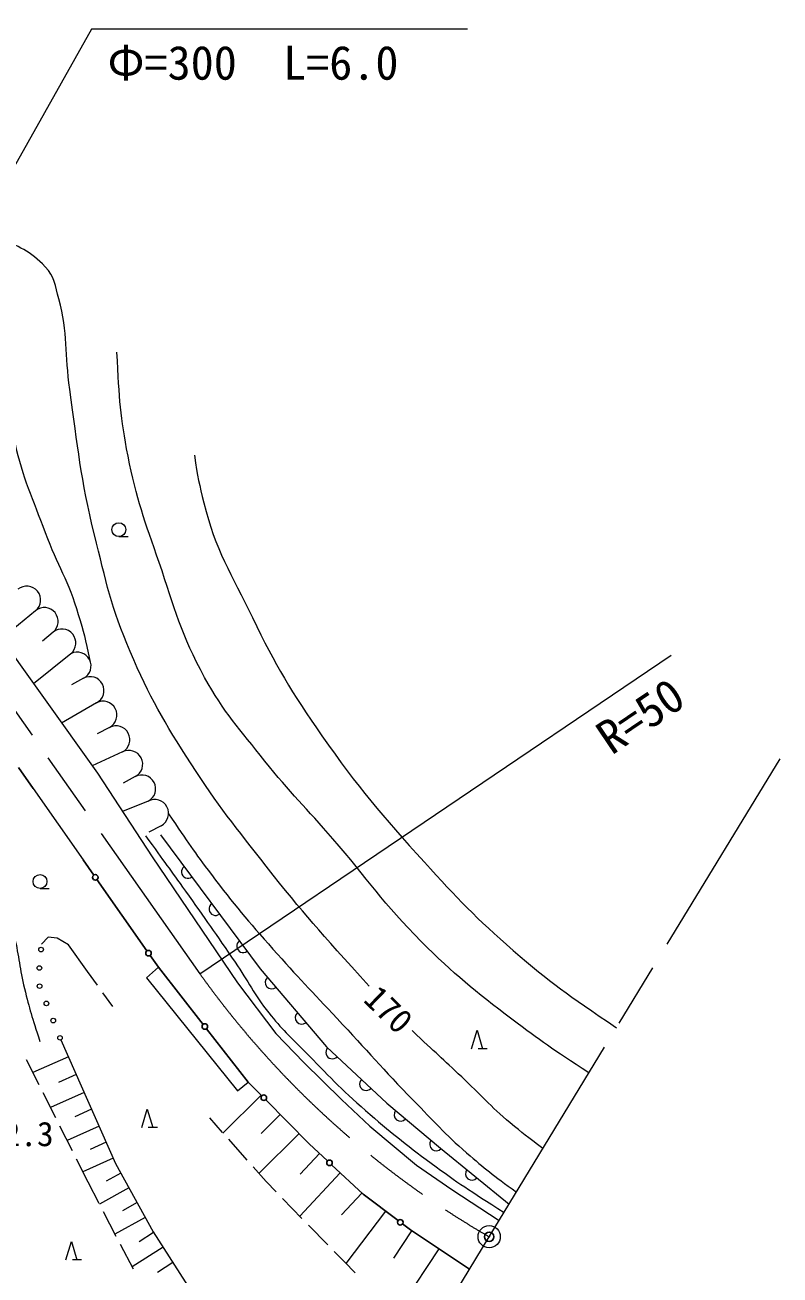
# Model space of a CAD drawing. Units: millimetres at full size, sheet at 1:1000; details may follow other scales. Extents: x 40000 to 680000, y 20000 to 380000.
# Drawn here: x 516411 to 557216, y 262689 to 330223 of the extents above; entities that cross this region are included whole.
import ezdxf
from ezdxf.enums import TextEntityAlignment as Align

# ---------------------------------------------------------------- set-up
doc = ezdxf.new("R2010")
doc.units = ezdxf.units.MM
doc.header["$LTSCALE"] = 1000
doc.header["$PDMODE"] = 32
doc.header["$PDSIZE"] = 500
doc.linetypes.add('CHAIN', pattern=[18.5, 12, -1.5, 3.5, -1.5])
for name, color, linetype, lineweight in [('M-BGD', 7, 'Continuous', 13), ('M-BMK', 2, 'CHAIN', 13), ('M-BMK-SRVR', 3, 'Continuous', 13), ('M-STR-HTXT', 7, 'Continuous', 13)]:
    doc.layers.add(name, color=color, linetype=linetype, lineweight=lineweight)
doc.layers.add('M-OTRS', color=6, linetype='Continuous')
doc.styles.add('ＭＳ ゴシック', font='')
doc.styles.get('ＭＳ ゴシック').set_extended_font_data('MS Gothic')

msp = doc.modelspace()

# ---------------------------------------------------------------- linework, layer by layer
at = {"layer": 'M-BGD'}
for p, q in [((521482, 302583), (521982, 302583)), ((516982, 298578), (515142, 297053)), ((517933, 297417), (517352, 296942)), ((518883, 296257), (516875, 294629)), ((519582, 294929), (518918, 294580)), ((520280, 293602), (518392, 292508)), ((520978, 292274), (520314, 291925)), ((521676, 290947), (520050, 290190)), ((522374, 289619), (521711, 289270)), ((516855, 288974), (519554, 285112)), ((523073, 288292), (521680, 287726)), ((523771, 286964), (523107, 286615)), ((517224, 283576), (517724, 283576)), ((517667, 280947), (517307, 280564)), ((518153, 280890), (517667, 280947)), ((518754, 280518), (518153, 280890)), ((519785, 279087), (518754, 280518)), ((520324, 278345), (519785, 279087)), ((521158, 277198), (520619, 277940)), ((540545, 274913), (540845, 275913)), ((540845, 275913), (541145, 274913)), ((541395, 274913), (540895, 274913)), ((516479, 274327), (517154, 272987)), ((518754, 274473), (516835, 273621)), ((519180, 273513), (518220, 273087)), ((517379, 272541), (518055, 271202)), ((519606, 272553), (517782, 271743)), ((529183, 272402), (527111, 270351)), ((520011, 271640), (519099, 271236)), ((522721, 270655), (523021, 271655)), ((523021, 271655), (523321, 270655)), ((526374, 271177), (527074, 270393)), ((530209, 271365), (529173, 270340)), ((518280, 270755), (518955, 269416)), ((520416, 270728), (518682, 269958)), ((523571, 270655), (523071, 270655)), ((531234, 270329), (529054, 268172)), ((520801, 269861), (519934, 269476)), ((527406, 270020), (528405, 268900)), ((519180, 268969), (519806, 267729)), ((521185, 268994), (519537, 268262)), ((532332, 269259), (531282, 268142)), ((521597, 268192), (520807, 267757)), ((528737, 268527), (529437, 267743)), ((533449, 268209), (531256, 265875)), ((519806, 267729), (520408, 266570)), ((529437, 267743), (529985, 267180)), ((522032, 267402), (520433, 266522)), ((530334, 266822), (531380, 265747)), ((534617, 267112), (533520, 265945)), ((520638, 266126), (521329, 264795)), ((522472, 266603), (521672, 266162)), ((535889, 266141), (533756, 263308)), ((522912, 265803), (521274, 264902)), ((523365, 264986), (522579, 264481)), ((531729, 265389), (532775, 264314)), ((537308, 265077), (536325, 263602)), ((518620, 263504), (518920, 264504)), ((518920, 264504), (519220, 263504)), ((521560, 264351), (522251, 263020)), ((523870, 264199), (522197, 263125)), ((538783, 264094), (536445, 260586)), ((519470, 263504), (518970, 263504)), ((533124, 263956), (533672, 263393)), ((533672, 263393), (534256, 262802)), ((524407, 263362), (523570, 262825))]:
    msp.add_line(p, q, dxfattribs=at)
at = {"layer": 'M-BGD', "lineweight": 25}
for p, q in [((516061, 290113), (516855, 288974)), ((519554, 285112), (520128, 284293)), ((520300, 284048), (523000, 280200)), ((523172, 279955), (523620, 279317)), ((523620, 279317), (526037, 276230)), ((526222, 275994), (528480, 273113)), ((528480, 273113), (529211, 272374)), ((529422, 272161), (531775, 269783)), ((531775, 269783), (532762, 268855)), ((532981, 268649), (534684, 267049)), ((534684, 267049), (536571, 265627)), ((536811, 265447), (537243, 265121)), ((537243, 265121), (540429, 262997))]:
    msp.add_line(p, q, dxfattribs=at)
at = {"layer": 'M-BGD'}
for points in [[(511732, 301819), (520332, 289797), (523276, 285275), (527903, 278475), (529971, 275741), (531478, 274163), (533511, 272165), (535053, 270728), (537565, 268625), (539482, 267317), (542037, 265638)], [(523728, 286478), (529126, 279222), (532702, 275016), (535961, 271966), (538871, 269548), (542573, 266520)], [(523620, 279317), (522981, 278746), (527904, 272641), (528480, 273113)], [(518349, 275387), (521309, 268716), (523341, 265024), (526517, 260073), (531097, 255007)]]:
    msp.add_lwpolyline(points, dxfattribs=at)
for centre, radius in [((521482, 302958), 375), ((517224, 283951), 375), ((517280, 280270), 125), ((517189, 279275), 125), ((517202, 278294), 125), ((517569, 277363), 125), ((517936, 276433), 125), ((518303, 275503), 125)]:
    msp.add_circle(centre, radius, dxfattribs=at)
at = {"layer": 'M-BGD', "lineweight": 25}
for centre in [(520214, 284171), (523086, 280078), (526130, 276112), (529317, 272267), (532871, 268752), (536691, 265537)]:
    msp.add_circle(centre, 150, dxfattribs=at)
at = {"layer": 'M-BGD'}
for centre, radius, start, end in [((516507, 299158), 750, 309.32848, 129.32848), ((517457, 297998), 750, 309.32848, 129.32848), ((518408, 296837), 750, 309.32848, 129.32848), ((519232, 295593), 750, 297.74155, 117.74155), ((519931, 294266), 750, 297.74155, 117.74155), ((520629, 292938), 750, 297.74155, 117.74155), ((521327, 291611), 750, 297.74155, 117.74155), ((522025, 290283), 750, 297.74155, 117.74155), ((522724, 288955), 750, 297.74155, 117.74155), ((523422, 287628), 750, 297.74155, 117.74155), ((525221, 284472), 350, 126.64782, 306.64782), ((526713, 282466), 350, 126.64782, 306.64782), ((528205, 280460), 350, 126.64782, 306.64782), ((529746, 278493), 350, 130.36454, 310.36454), ((531365, 276588), 350, 130.36454, 310.36454), ((533020, 274718), 350, 136.90915, 316.90915), ((534846, 273010), 350, 136.90915, 316.90915), ((536709, 271345), 350, 140.2624, 320.2624), ((538632, 269746), 350, 140.2624, 320.2624), ((540565, 268162), 350, 140.72442, 320.72442)]:
    msp.add_arc(centre, radius, start, end, dxfattribs=at)
for points, knots in [([(535016, 278297), (532294, 281312), (531511, 282146), (529454, 284770), (527798, 286882), (526839, 288050), (525388, 290308), (523931, 292575), (523151, 293892), (522093, 296372), (521082, 298742), (520782, 300179), (520165, 302681), (519420, 305701), (519269, 307453), (518833, 310533), (518564, 312440), (518736, 313567), (518241, 315428), (518053, 316137), (518006, 316618), (517509, 317157), (516720, 318015), (516039, 318249), (514985, 318746), (513579, 319411), (512628, 319329), (511137, 319775), (509297, 320326), (508261, 320625), (506452, 321274), (503518, 322327), (501906, 323003), (499021, 324183), (495808, 325499), (493989, 326197), (490854, 327689), (489339, 328409), (488599, 329049), (487033, 329652), (486144, 329994), (485602, 330133), (484650, 330177), (483658, 330223), (483105, 330033), (482126, 329862), (480425, 329565), (479500, 329261), (477815, 328880), (476081, 328489), (475133, 328143), (473375, 327887), (472520, 327763), (472219, 327717), (471178, 327630)], [0, 0, 0, 0, 1, 1, 1, 2, 2, 2, 3, 3, 3, 4, 4, 4, 5, 5, 5, 6, 6, 6, 7, 7, 7, 8, 8, 8, 9, 9, 9, 10, 10, 10, 11, 11, 11, 12, 12, 12, 13, 13, 13, 14, 14, 14, 15, 15, 15, 16, 16, 16, 17, 17, 17, 18, 18, 18, 18]), ([(420984, 310390), (422075, 310576), (422421, 310668), (423321, 310928), (424916, 311388), (425683, 311990), (427223, 312610), (429536, 313542), (430897, 313902), (433182, 314900), (435910, 316093), (437346, 316961), (440005, 318301), (442160, 319386), (443312, 320108), (445509, 321105), (447148, 321849), (448049, 322347), (449785, 322822), (451843, 323386), (453060, 323452), (455183, 323663), (458117, 323956), (459777, 323894), (462719, 324084), (466335, 324317), (468364, 324417), (471973, 324750), (473852, 324923), (474915, 324960), (476775, 325276), (478731, 325608), (479778, 326094), (481752, 326292), (483101, 326428), (483887, 326522), (485222, 326292), (486473, 326077), (487103, 325665), (488272, 325171), (490252, 324334), (491282, 323690), (493249, 322822), (495976, 321620), (497554, 321067), (500330, 319983), (503127, 318891), (504678, 318232), (507515, 317249), (509394, 316598), (510482, 316340), (512399, 315816), (513051, 315637), (513486, 315730), (514082, 315411), (514455, 315211), (514681, 315073), (514923, 314725), (515248, 314257), (515314, 313910), (515402, 313347), (515553, 312386), (515412, 311828), (515472, 310858), (515549, 309605), (515587, 308893), (515858, 307668), (516292, 305707), (516808, 304680), (517505, 302796), (518151, 301051), (518766, 300164), (519293, 298379), (519576, 297420), (519677, 297068), (519918, 295896)], [0, 0, 0, 0, 1, 1, 1, 2, 2, 2, 3, 3, 3, 4, 4, 4, 5, 5, 5, 6, 6, 6, 7, 7, 7, 8, 8, 8, 9, 9, 9, 10, 10, 10, 11, 11, 11, 12, 12, 12, 13, 13, 13, 14, 14, 14, 15, 15, 15, 16, 16, 16, 17, 17, 17, 18, 18, 18, 19, 19, 19, 20, 20, 20, 21, 21, 21, 22, 22, 22, 23, 23, 23, 24, 24, 24, 25, 25, 25, 25]), ([(546889, 273610), (544881, 274915), (544308, 275310), (542730, 276506), (540718, 278031), (539611, 278930), (537823, 280712), (535801, 282727), (534927, 284095), (533056, 286250), (531624, 287899), (530732, 288746), (529375, 290457), (528022, 292163), (527169, 293073), (526115, 294978), (524854, 297259), (524512, 298719), (523662, 301183), (522898, 303394), (522422, 304634), (521979, 306931), (521562, 309094), (521510, 309939), (521383, 312539)], [0, 0, 0, 0, 1, 1, 1, 2, 2, 2, 3, 3, 3, 4, 4, 4, 5, 5, 5, 6, 6, 6, 7, 7, 7, 8, 8, 8, 8]), ([(525578, 306974), (525727, 305785), (525834, 305397), (526076, 304403), (526699, 301847), (527567, 300573), (528709, 298203), (529964, 295599), (530804, 294193), (532460, 291824), (534428, 289007), (535685, 287529), (537998, 284989), (539777, 283034), (540802, 281952), (542800, 280222), (544856, 278441), (545686, 277881), (548374, 276050)], [0, 0, 0, 0, 1, 1, 1, 2, 2, 2, 3, 3, 3, 4, 4, 4, 5, 5, 5, 6, 6, 6, 6]), ([(513403, 289966), (513726, 288999), (513808, 288729), (514037, 287927), (514365, 286777), (514456, 286109), (514752, 284951), (515154, 283380), (515465, 282522), (515840, 280944), (516095, 279869), (516126, 279242), (516384, 278168), (516656, 277036), (516782, 276652), (517214, 275306)], [0, 0, 0, 0, 1, 1, 1, 2, 2, 2, 3, 3, 3, 4, 4, 4, 5, 5, 5, 5]), ([(524171, 287606), (525233, 286019), (525541, 285580), (526482, 284326), (527709, 282693), (528462, 281828), (529812, 280296), (531132, 278798), (531924, 278007), (533282, 276545), (534891, 274813), (535758, 273811), (537407, 272117), (538505, 270988), (539093, 270323), (540281, 269289), (541290, 268411), (541666, 268122), (542966, 267164)], [0, 0, 0, 0, 1, 1, 1, 2, 2, 2, 3, 3, 3, 4, 4, 4, 5, 5, 5, 6, 6, 6, 6]), ([(522917, 286418), (523975, 284973), (524244, 284601), (525082, 283427), (526143, 281940), (526732, 281103), (527762, 279594), (528487, 278532), (528785, 277860), (529584, 276853), (530278, 275979), (530750, 275561), (531532, 274765), (532786, 273488), (533469, 272747), (534819, 271571), (536154, 270409), (536932, 269789), (538355, 268736), (539851, 267631), (540393, 267289), (542301, 266072)], [0, 0, 0, 0, 1, 1, 1, 2, 2, 2, 3, 3, 3, 4, 4, 4, 5, 5, 5, 6, 6, 6, 7, 7, 7, 7]), ([(544405, 269528), (543547, 270158), (543308, 270350), (542634, 270912), (541552, 271813), (541043, 272426), (540016, 273389), (538971, 274370), (538639, 274678), (537329, 275890)], [0, 0, 0, 0, 1, 1, 1, 2, 2, 2, 3, 3, 3, 3])]:
    msp.add_open_spline(points, degree=3, knots=knots, dxfattribs=at)
at = {"layer": 'M-BMK'}
for p, q in [((509883, 301663), (525868, 278956)), ((541499, 264755), (557216, 290575)), ((525783, 238934), (541499, 264755))]:
    msp.add_line(p, q, dxfattribs=at)
msp.add_arc((566548, 308027), 50000, 215.55064, 239.93522, dxfattribs=at)
at = {"layer": 'M-BMK-SRVR'}
msp.add_circle((541499, 264755), 600, dxfattribs=at)
msp.add_point((541499, 264755), dxfattribs=at)
at = {"layer": 'M-OTRS'}
msp.add_point((541499, 264755), dxfattribs=at)
at = {"layer": 'M-STR-HTXT'}
for p, q in [((520000, 330000), (507306, 307411)), ((540325, 330000), (520000, 330000)), ((525868, 278956), (551340, 296172))]:
    msp.add_line(p, q, dxfattribs=at)

# ---------------------------------------------------------------- texts
at = {"layer": 'M-BGD', "style": 'ＭＳ ゴシック'}
msp.add_text('170', height=1320, rotation=315.881, dxfattribs=at).set_placement((536067, 277035), align=Align.MIDDLE_CENTER)
msp.add_text('162.3', height=1320, dxfattribs=at).set_placement((515713, 270310), align=Align.MIDDLE_CENTER)
at = {"layer": 'M-STR-HTXT', "style": 'ＭＳ ゴシック'}
msp.add_text('Φ=300\u3000L=6.0', height=1833, dxfattribs=at).set_placement((520869, 326718), align=Align.BOTTOM_LEFT)
msp.add_text('R=50', height=1833, rotation=34.054, dxfattribs=at).set_placement((549664, 292895), align=Align.MIDDLE_CENTER)

doc.saveas('drawing.dxf')
